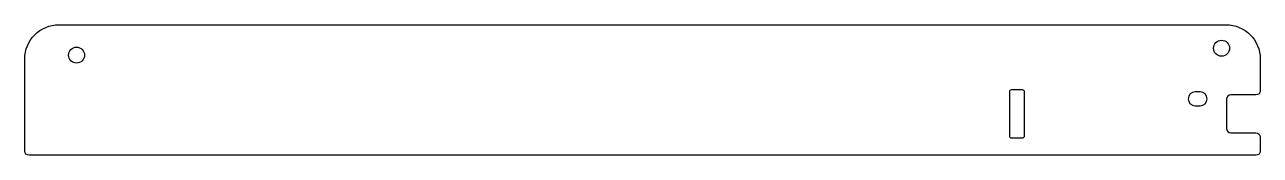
# Model space of a CAD drawing. Header units: millimetres. Extents: x 195 to 482, y 176 to 207.
import ezdxf

# ---------------------------------------------------------------- set-up
doc = ezdxf.new("R2010")
doc.units = ezdxf.units.MM
doc.header["$MEASUREMENT"] = 0
doc.layers.get('0').update_dxf_attribs({"lineweight": 0})

msp = doc.modelspace()

# ---------------------------------------------------------------- linework, layer by layer
at = {"color": 18, "lineweight": 25, "true_color": 0x000000}
for centre in [(207.17, 199.6), (473.22, 201.2)]:
    msp.add_circle(centre, 1.86, dxfattribs=at)
for points, knots in [([(203.13, 206.68), (198.71, 206.68), (195.13, 203.1), (195.13, 198.68), (195.13, 198.68), (195.13, 198.68), (195.13, 198.68), (195.13, 198.68), (195.13, 177.32), (195.13, 177.32), (195.13, 176.77), (195.57, 176.32), (196.13, 176.32), (196.13, 176.32), (481.21, 176.32), (481.21, 176.32), (481.76, 176.32), (482.21, 176.77), (482.21, 177.32), (482.21, 177.32), (482.21, 180.56), (482.21, 180.56), (482.21, 181.11), (481.76, 181.56), (481.21, 181.56), (481.21, 181.56), (475.37, 181.56), (475.37, 181.56), (474.81, 181.56), (474.37, 182.01), (474.37, 182.56), (474.37, 182.56), (474.37, 189.34), (474.37, 189.34), (474.37, 189.89), (474.81, 190.34), (475.37, 190.34), (475.37, 190.34), (481.21, 190.34), (481.21, 190.34), (481.76, 190.34), (482.21, 190.79), (482.21, 191.34), (482.21, 191.34), (482.21, 198.67), (482.21, 198.67), (482.21, 203.09), (478.63, 206.67), (474.21, 206.67), (474.21, 206.67), (203.13, 206.68), (203.13, 206.68)], [0, 0, 0, 0, 1, 1, 1, 2, 2, 2, 3, 3, 3, 4, 4, 4, 5, 5, 5, 6, 6, 6, 7, 7, 7, 8, 8, 8, 9, 9, 9, 10, 10, 10, 11, 11, 11, 12, 12, 12, 13, 13, 13, 14, 14, 14, 15, 15, 15, 16, 16, 16, 17, 17, 17, 17]), ([(427.44, 191.02), (427.44, 191.02), (427.44, 180.86), (427.44, 180.86), (427.44, 180.58), (427.21, 180.36), (426.94, 180.36), (426.94, 180.36), (424.4, 180.36), (424.4, 180.36), (424.12, 180.36), (423.9, 180.58), (423.9, 180.86), (423.9, 180.86), (423.9, 191.02), (423.9, 191.02), (423.9, 191.29), (424.12, 191.52), (424.4, 191.52), (424.4, 191.52), (426.94, 191.52), (426.94, 191.52), (427.21, 191.52), (427.44, 191.29), (427.44, 191.02)], [0, 0, 0, 0, 1, 1, 1, 2, 2, 2, 3, 3, 3, 4, 4, 4, 5, 5, 5, 6, 6, 6, 7, 7, 7, 8, 8, 8, 8]), ([(468.24, 187.82), (468.24, 187.82), (467.09, 187.82), (467.09, 187.82), (466.19, 187.82), (465.47, 188.55), (465.47, 189.45), (465.47, 190.34), (466.19, 191.07), (467.09, 191.07), (467.09, 191.07), (468.24, 191.07), (468.24, 191.07), (469.14, 191.07), (469.87, 190.34), (469.87, 189.45), (469.87, 188.55), (469.14, 187.82), (468.24, 187.82)], [0, 0, 0, 0, 1, 1, 1, 2, 2, 2, 3, 3, 3, 4, 4, 4, 5, 5, 5, 6, 6, 6, 6])]:
    msp.add_open_spline(points, degree=3, knots=knots, dxfattribs=at)

doc.saveas('drawing.dxf')
